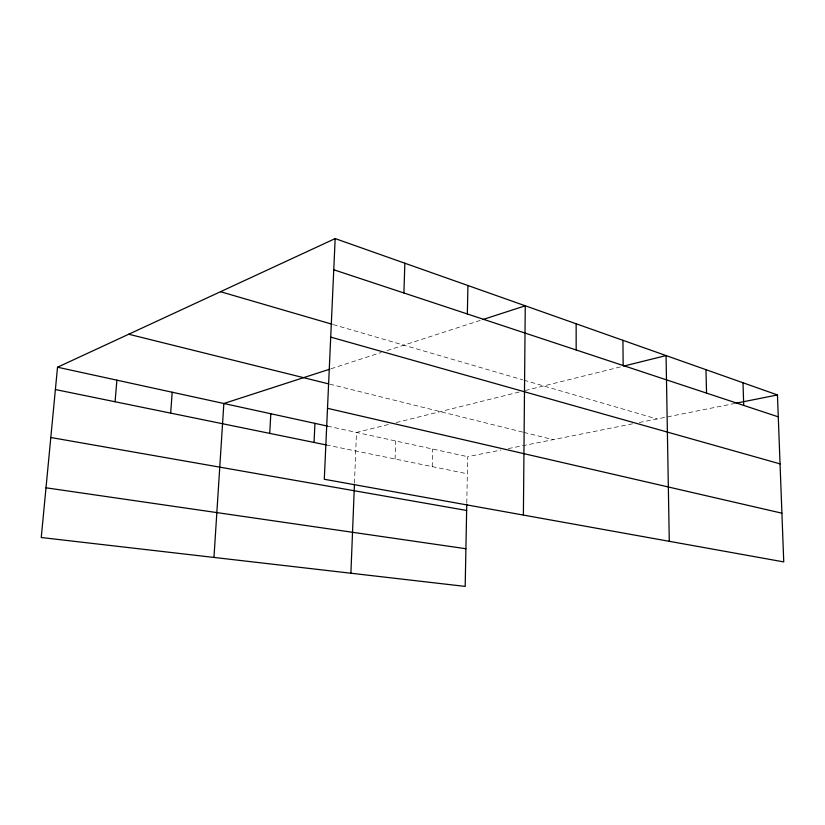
<?xml version="1.0" encoding="UTF-8"?>
<svg xmlns="http://www.w3.org/2000/svg" width="825" height="825" viewBox="0 0 825 825"><rect width="100%" height="100%" fill="white"/><g stroke="black" fill="none" stroke-linecap="round" stroke-linejoin="round"><path stroke-width="0.62" stroke-dasharray="4.12 3.09" d="M466.785 502.879L467.672 456.679L500.888 450.068M432.207 466.62L432.661 449.048M395.072 459.02L395.66 440.973M354.472 483.037L356.483 432.434L388.926 424.38M331.073 368.744L381.14 352.512M387.111 350.584L480.397 320.337M396.206 422.565L519.245 392.019M525.36 390.503L622.452 366.403M508.313 448.583L632.95 423.751M639.262 422.493L734.776 403.456M326.308 444.953L467.342 473.808M327.535 426.113L467.672 456.679M329.773 384.172L522.658 432.083M523.875 432.382L553.142 439.653M333.259 324.586L522.71 379.82M523.947 380.181L656.947 418.966"/><path stroke-width="1.24" d="M523.39 515.068L525.257 305.797L482.831 319.553M466.764 504.137L465.187 586.41L41.25 537.518L57.523 367.218L335.167 238.59L777.449 394.948L783.75 561.908L324.297 479.263L335.167 238.59M467.352 313.974L467.919 285.522M403.91 292.978L404.848 263.227M350.903 573.231L354.43 484.316M314.036 442.448L314.944 423.369M269.723 433.383L270.817 413.748M213.964 557.442L223.853 403.497L329.876 369.136M170.662 413.119L172.208 392.236M115.077 401.754L116.892 380.17M623.7 366.094L666.064 355.575L669.281 541.313M736.034 403.208L777.449 394.948M46.004 487.802L465.908 548.738M50.81 437.498L466.641 510.458M55.388 389.544L326.308 444.953M57.523 367.218L327.535 426.113M327.504 408.323L781.914 513.191M128.721 334.238L328.525 383.862M330.722 337.116L780.058 463.877M220.512 291.71L332.042 324.225M333.764 269.765L778.284 416.852M743.005 382.769L743.717 405.415M705.973 369.683L706.551 393.123M622.927 340.323L623.164 365.527M576.149 323.782L576.17 349.975"/></g></svg>
